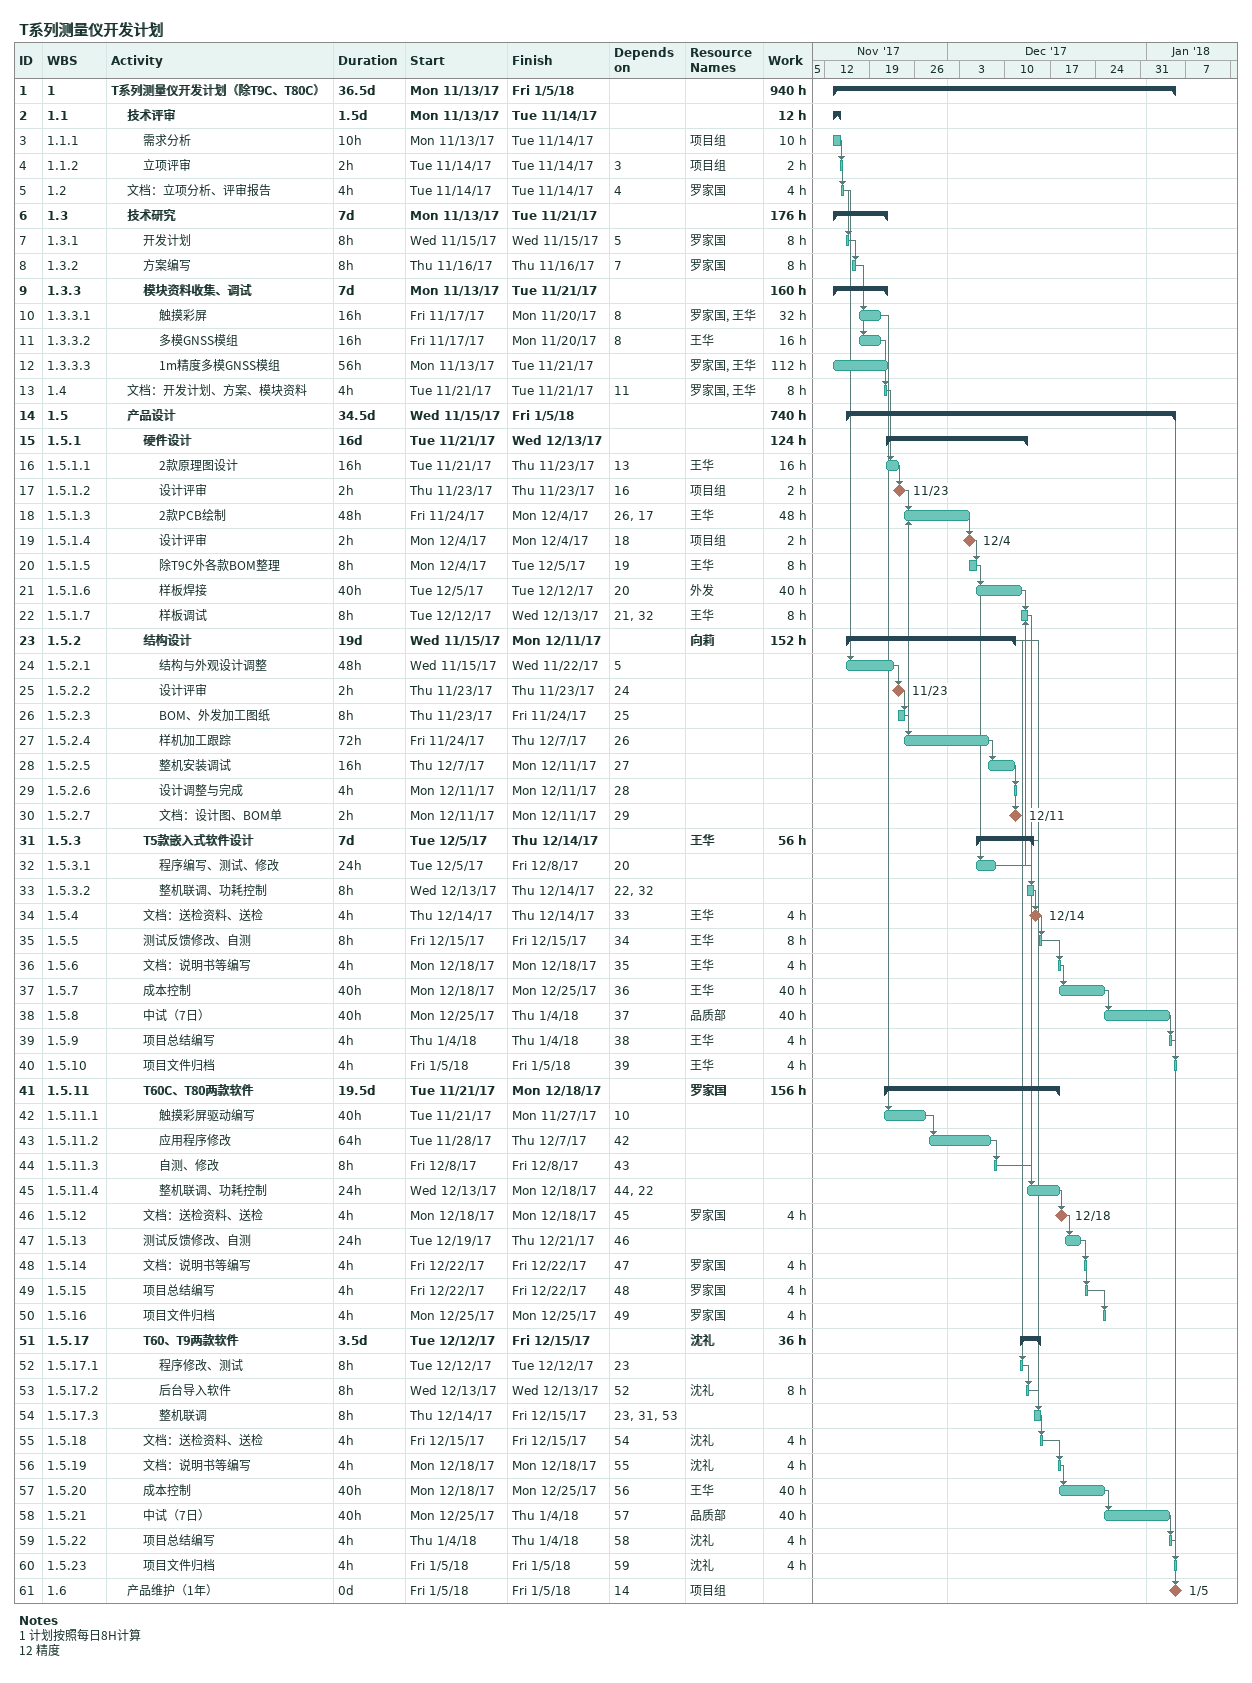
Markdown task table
T系列测量仪开发计划

| ID | WBS | Task | Duration | Start | Finish | Predecessors | Resources | Work (h) |
|---|---|---|---|---|---|---|---|---|
| 1 | 1 | **T系列测量仪开发计划（除T9C、T80C）** | 36.5d | 2017-11-13 | 2018-01-05 |  |  | 940 |
| 2 | 1.1 | **技术评审** | 1.5d | 2017-11-13 | 2017-11-14 |  |  | 12 |
| 3 | 1.1.1 | 需求分析 | 10h | 2017-11-13 | 2017-11-14 |  | 项目组 | 10 |
| 4 | 1.1.2 | 立项评审 | 2h | 2017-11-14 | 2017-11-14 | 3 | 项目组 | 2 |
| 5 | 1.2 | 文档：立项分析、评审报告 | 4h | 2017-11-14 | 2017-11-14 | 4 | 罗家国 | 4 |
| 6 | 1.3 | **技术研究** | 7d | 2017-11-13 | 2017-11-21 |  |  | 176 |
| 7 | 1.3.1 | 开发计划 | 8h | 2017-11-15 | 2017-11-15 | 5 | 罗家国 | 8 |
| 8 | 1.3.2 | 方案编写 | 8h | 2017-11-16 | 2017-11-16 | 7 | 罗家国 | 8 |
| 9 | 1.3.3 | **模块资料收集、调试** | 7d | 2017-11-13 | 2017-11-21 |  |  | 160 |
| 10 | 1.3.3.1 | 触摸彩屏 | 16h | 2017-11-17 | 2017-11-20 | 8 | 罗家国, 王华 | 32 |
| 11 | 1.3.3.2 | 多模GNSS模组 | 16h | 2017-11-17 | 2017-11-20 | 8 | 王华 | 16 |
| 12 | 1.3.3.3 | 1m精度多模GNSS模组 | 56h | 2017-11-13 | 2017-11-21 |  | 罗家国, 王华 | 112 |
| 13 | 1.4 | 文档：开发计划、方案、模块资料 | 4h | 2017-11-21 | 2017-11-21 | 11 | 罗家国, 王华 | 8 |
| 14 | 1.5 | **产品设计** | 34.5d | 2017-11-15 | 2018-01-05 |  |  | 740 |
| 15 | 1.5.1 | **硬件设计** | 16d | 2017-11-21 | 2017-12-13 |  |  | 124 |
| 16 | 1.5.1.1 | 2款原理图设计 | 16h | 2017-11-21 | 2017-11-23 | 13 | 王华 | 16 |
| 17 | 1.5.1.2 | 设计评审 | 2h | 2017-11-23 | 2017-11-23 | 16 | 项目组 | 2 |
| 18 | 1.5.1.3 | 2款PCB绘制 | 48h | 2017-11-24 | 2017-12-04 | 26, 17 | 王华 | 48 |
| 19 | 1.5.1.4 | 设计评审 | 2h | 2017-12-04 | 2017-12-04 | 18 | 项目组 | 2 |
| 20 | 1.5.1.5 | 除T9C外各款BOM整理 | 8h | 2017-12-04 | 2017-12-05 | 19 | 王华 | 8 |
| 21 | 1.5.1.6 | 样板焊接 | 40h | 2017-12-05 | 2017-12-12 | 20 | 外发 | 40 |
| 22 | 1.5.1.7 | 样板调试 | 8h | 2017-12-12 | 2017-12-13 | 21, 32 | 王华 | 8 |
| 23 | 1.5.2 | **结构设计** | 19d | 2017-11-15 | 2017-12-11 |  | 向莉 | 152 |
| 24 | 1.5.2.1 | 结构与外观设计调整 | 48h | 2017-11-15 | 2017-11-22 | 5 |  |  |
| 25 | 1.5.2.2 | 设计评审 | 2h | 2017-11-23 | 2017-11-23 | 24 |  |  |
| 26 | 1.5.2.3 | BOM、外发加工图纸 | 8h | 2017-11-23 | 2017-11-24 | 25 |  |  |
| 27 | 1.5.2.4 | 样机加工跟踪 | 72h | 2017-11-24 | 2017-12-07 | 26 |  |  |
| 28 | 1.5.2.5 | 整机安装调试 | 16h | 2017-12-07 | 2017-12-11 | 27 |  |  |
| 29 | 1.5.2.6 | 设计调整与完成 | 4h | 2017-12-11 | 2017-12-11 | 28 |  |  |
| 30 | 1.5.2.7 | 文档：设计图、BOM单 | 2h | 2017-12-11 | 2017-12-11 | 29 |  |  |
| 31 | 1.5.3 | **T5款嵌入式软件设计** | 7d | 2017-12-05 | 2017-12-14 |  | 王华 | 56 |
| 32 | 1.5.3.1 | 程序编写、测试、修改 | 24h | 2017-12-05 | 2017-12-08 | 20 |  |  |
| 33 | 1.5.3.2 | 整机联调、功耗控制 | 8h | 2017-12-13 | 2017-12-14 | 22, 32 |  |  |
| 34 | 1.5.4 | 文档：送检资料、送检 | 4h | 2017-12-14 | 2017-12-14 | 33 | 王华 | 4 |
| 35 | 1.5.5 | 测试反馈修改、自测 | 8h | 2017-12-15 | 2017-12-15 | 34 | 王华 | 8 |
| 36 | 1.5.6 | 文档：说明书等编写 | 4h | 2017-12-18 | 2017-12-18 | 35 | 王华 | 4 |
| 37 | 1.5.7 | 成本控制 | 40h | 2017-12-18 | 2017-12-25 | 36 | 王华 | 40 |
| 38 | 1.5.8 | 中试（7日） | 40h | 2017-12-25 | 2018-01-04 | 37 | 品质部 | 40 |
| 39 | 1.5.9 | 项目总结编写 | 4h | 2018-01-04 | 2018-01-04 | 38 | 王华 | 4 |
| 40 | 1.5.10 | 项目文件归档 | 4h | 2018-01-05 | 2018-01-05 | 39 | 王华 | 4 |
| 41 | 1.5.11 | **T60C、T80两款软件** | 19.5d | 2017-11-21 | 2017-12-18 |  | 罗家国 | 156 |
| 42 | 1.5.11.1 | 触摸彩屏驱动编写 | 40h | 2017-11-21 | 2017-11-27 | 10 |  |  |
| 43 | 1.5.11.2 | 应用程序修改 | 64h | 2017-11-28 | 2017-12-07 | 42 |  |  |
| 44 | 1.5.11.3 | 自测、修改 | 8h | 2017-12-08 | 2017-12-08 | 43 |  |  |
| 45 | 1.5.11.4 | 整机联调、功耗控制 | 24h | 2017-12-13 | 2017-12-18 | 44, 22 |  |  |
| 46 | 1.5.12 | 文档：送检资料、送检 | 4h | 2017-12-18 | 2017-12-18 | 45 | 罗家国 | 4 |
| 47 | 1.5.13 | 测试反馈修改、自测 | 24h | 2017-12-19 | 2017-12-21 | 46 |  |  |
| 48 | 1.5.14 | 文档：说明书等编写 | 4h | 2017-12-22 | 2017-12-22 | 47 | 罗家国 | 4 |
| 49 | 1.5.15 | 项目总结编写 | 4h | 2017-12-22 | 2017-12-22 | 48 | 罗家国 | 4 |
| 50 | 1.5.16 | 项目文件归档 | 4h | 2017-12-25 | 2017-12-25 | 49 | 罗家国 | 4 |
| 51 | 1.5.17 | **T60、T9两款软件** | 3.5d | 2017-12-12 | 2017-12-15 |  | 沈礼 | 36 |
| 52 | 1.5.17.1 | 程序修改、测试 | 8h | 2017-12-12 | 2017-12-12 | 23 |  |  |
| 53 | 1.5.17.2 | 后台导入软件 | 8h | 2017-12-13 | 2017-12-13 | 52 | 沈礼 | 8 |
| 54 | 1.5.17.3 | 整机联调 | 8h | 2017-12-14 | 2017-12-15 | 23, 31, 53 |  |  |
| 55 | 1.5.18 | 文档：送检资料、送检 | 4h | 2017-12-15 | 2017-12-15 | 54 | 沈礼 | 4 |
| 56 | 1.5.19 | 文档：说明书等编写 | 4h | 2017-12-18 | 2017-12-18 | 55 | 沈礼 | 4 |
| 57 | 1.5.20 | 成本控制 | 40h | 2017-12-18 | 2017-12-25 | 56 | 王华 | 40 |
| 58 | 1.5.21 | 中试（7日） | 40h | 2017-12-25 | 2018-01-04 | 57 | 品质部 | 40 |
| 59 | 1.5.22 | 项目总结编写 | 4h | 2018-01-04 | 2018-01-04 | 58 | 沈礼 | 4 |
| 60 | 1.5.23 | 项目文件归档 | 4h | 2018-01-05 | 2018-01-05 | 59 | 沈礼 | 4 |
| 61 | 1.6 | 产品维护（1年） | 0d | 2018-01-05 | 2018-01-05 | 14 | 项目组 |  |

Notes
- 1: 计划按照每日8H计算
- 12: 精度
